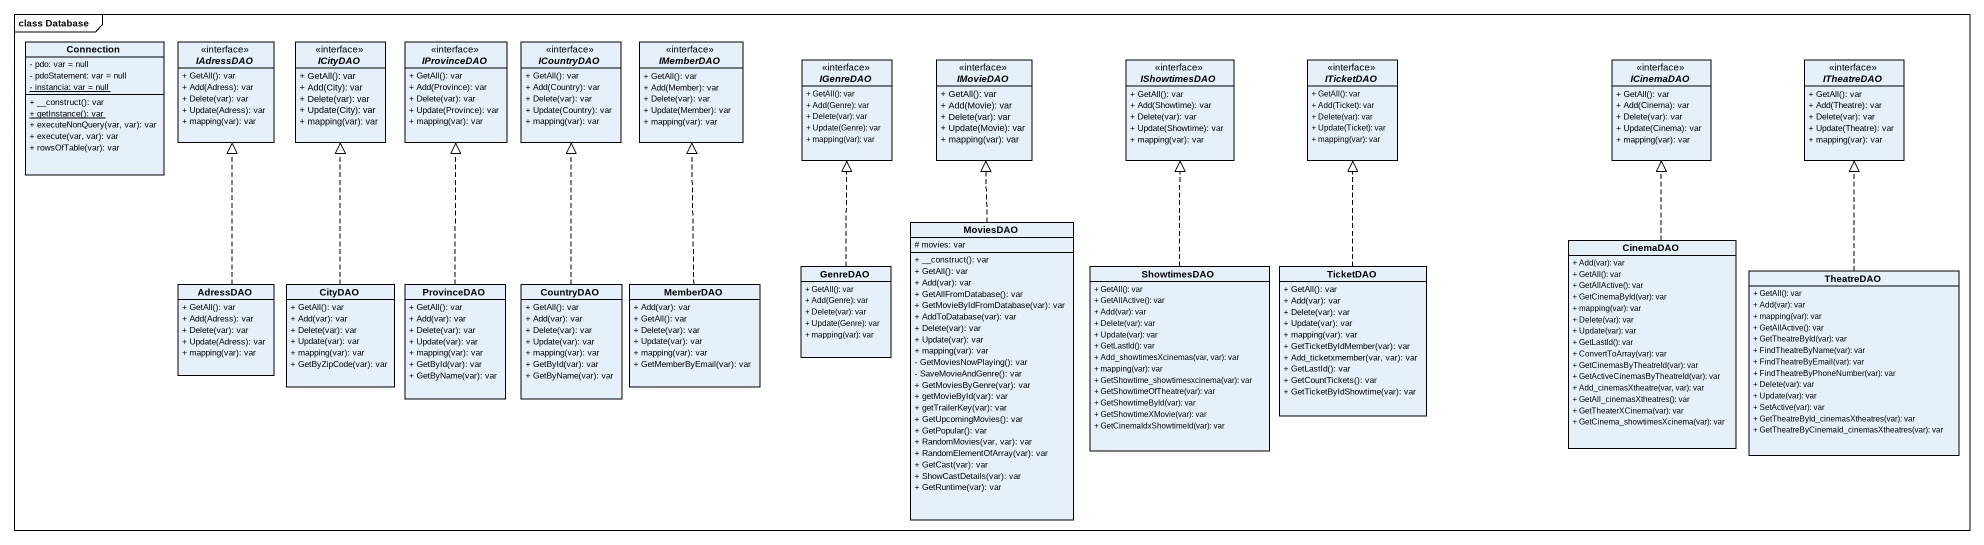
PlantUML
@startuml
mainframe class Database
hide circle
hide empty members
skinparam classAttributeIconSize 0
class Connection {
  - pdo: var = null
  - pdoStatement: var = null
  {static} - instancia: var = null
  + __construct(): var
  {static} + getInstance(): var
  + executeNonQuery(var, var): var
  + execute(var, var): var
  + rowsOfTable(var): var
}
interface IAdressDAO {
  + GetAll(): var
  + Add(Adress): var
  + Delete(var): var
  + Update(Adress): var
  + mapping(var): var
}
interface ICityDAO {
  + GetAll(): var
  + Add(City): var
  + Delete(var): var
  + Update(City): var
  + mapping(var): var
}
interface IProvinceDAO {
  + GetAll(): var
  + Add(Province): var
  + Delete(var): var
  + Update(Province): var
  + mapping(var): var
}
interface ICountryDAO {
  + GetAll(): var
  + Add(Country): var
  + Delete(var): var
  + Update(Country): var
  + mapping(var): var
}
interface IMemberDAO {
  + GetAll(): var
  + Add(Member): var
  + Delete(var): var
  + Update(Member): var
  + mapping(var): var
}
interface IGenreDAO {
  + GetAll(): var
  + Add(Genre): var
  + Delete(var): var
  + Update(Genre): var
  + mapping(var): var
}
interface IMovieDAO {
  + GetAll(): var
  + Add(Movie): var
  + Delete(var): var
  + Update(Movie): var
  + mapping(var): var
}
interface IShowtimesDAO {
  + GetAll(): var
  + Add(Showtime): var
  + Delete(var): var
  + Update(Showtime): var
  + mapping(var): var
}
interface ITicketDAO {
  + GetAll(): var
  + Add(Ticket): var
  + Delete(var): var
  + Update(Ticket): var
  + mapping(var): var
}
interface ICinemaDAO {
  + GetAll(): var
  + Add(Cinema): var
  + Delete(var): var
  + Update(Cinema): var
  + mapping(var): var
}
interface ITheatreDAO {
  + GetAll(): var
  + Add(Theatre): var
  + Delete(var): var
  + Update(Theatre): var
  + mapping(var): var
}
class MoviesDAO {
  # movies: var
  + __construct(): var
  + GetAll(): var
  + Add(var): var
  + GetAllFromDatabase(): var
  + GetMovieByIdFromDatabase(var): var
  + AddToDatabase(var): var
  + Delete(var): var
  + Update(var): var
  + mapping(var): var
  - GetMoviesNowPlaying(): var
  - SaveMovieAndGenre(): var
  + GetMoviesByGenre(var): var
  + getMovieById(var): var
  + getTrailerKey(var): var
  + GetUpcomingMovies(): var
  + GetPopular(): var
  + RandomMovies(var, var): var
  + RandomElementOfArray(var): var
  + GetCast(var): var
  + ShowCastDetails(var): var
  + GetRuntime(var): var
}
class CinemaDAO {
  + Add(var): var
  + GetAll(): var
  + GetAllActive(): var
  + GetCinemaById(var): var
  + mapping(var): var
  + Delete(var): var
  + Update(var): var
  + GetLastId(): var
  + ConvertToArray(var): var
  + GetCinemasByTheatreId(var): var
  + GetActiveCinemasByTheatreId(var): var
  + Add_cinemasXtheatre(var, var): var
  + GetAll_cinemasXtheatres(): var
  + GetTheaterXCinema(var): var
  + GetCinema_showtimesXcinema(var): var
}
class AdressDAO {
  + GetAll(): var
  + Add(Adress): var
  + Delete(var): var
  + Update(Adress): var
  + mapping(var): var
}
class CityDAO {
  + GetAll(): var
  + Add(var): var
  + Delete(var): var
  + Update(var): var
  + mapping(var): var
  + GetByZipCode(var): var
}
class ProvinceDAO {
  + GetAll(): var
  + Add(var): var
  + Delete(var): var
  + Update(var): var
  + mapping(var): var
  + GetById(var): var
  + GetByName(var): var
}
class CountryDAO {
  + GetAll(): var
  + Add(var): var
  + Delete(var): var
  + Update(var): var
  + mapping(var): var
  + GetById(var): var
  + GetByName(var): var
}
class MemberDAO {
  + Add(var): var
  + GetAll(): var
  + Delete(var): var
  + Update(var): var
  + mapping(var): var
  + GetMemberByEmail(var): var
}
class GenreDAO {
  + GetAll(): var
  + Add(Genre): var
  + Delete(var): var
  + Update(Genre): var
  + mapping(var): var
}
class ShowtimesDAO {
  + GetAll(): var
  + GetAllActive(): var
  + Add(var): var
  + Delete(var): var
  + Update(var): var
  + GetLastId(): var
  + Add_showtimesXcinemas(var, var): var
  + mapping(var): var
  + GetShowtime_showtimesxcinema(var): var
  + GetShowtimeOfTheatre(var): var
  + GetShowtimeById(var): var
  + GetShowtimeXMovie(var): var
  + GetCinemaIdxShowtimeId(var): var
}
class TicketDAO {
  + GetAll(): var
  + Add(var): var
  + Delete(var): var
  + Update(var): var
  + mapping(var): var
  + GetTicketByIdMember(var): var
  + Add_ticketxmember(var, var): var
  + GetLastId(): var
  + GetCountTickets(): var
  + GetTicketByIdShowtime(var): var
}
class TheatreDAO {
  + GetAll(): var
  + Add(var): var
  + mapping(var): var
  + GetAllActive(): var
  + GetTheatreById(var): var
  + FindTheatreByName(var): var
  + FindTheatreByEmail(var): var
  + FindTheatreByPhoneNumber(var): var
  + Delete(var): var
  + Update(var): var
  + SetActive(var): var
  + GetTheatreById_cinemasXtheatres(var): var
  + GetTheatreByCinemaId_cinemasXtheatres(var): var
}
MoviesDAO .up.|> IMovieDAO
CinemaDAO .up.|> ICinemaDAO
AdressDAO .up.|> IAdressDAO
CityDAO .up.|> ICityDAO
ProvinceDAO .up.|> IProvinceDAO
CountryDAO .up.|> ICountryDAO
MemberDAO .up.|> IMemberDAO
GenreDAO .up.|> IGenreDAO
ShowtimesDAO .up.|> IShowtimesDAO
TicketDAO .up.|> ITicketDAO
TheatreDAO .up.|> ITheatreDAO
@enduml
